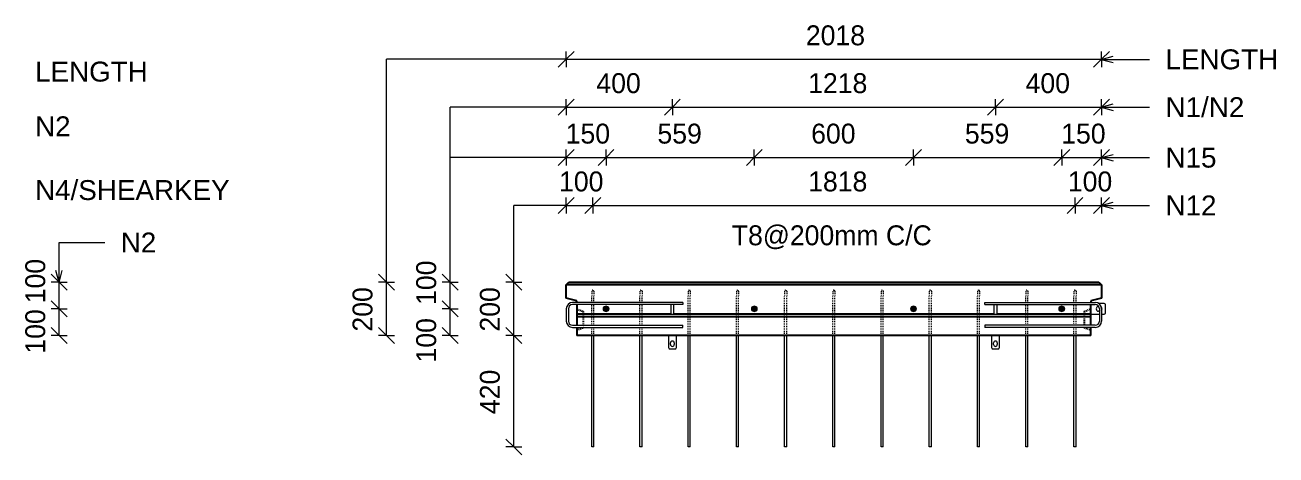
# Model space of a CAD drawing. Header units: millimetres. Extents: x -2992 to 10800, y 1067 to 19104.
# Drawn here: x 4139 to 8855, y 17485 to 19104 of the extents above; entities that cross this region are included whole.
import ezdxf

# ---------------------------------------------------------------- set-up
doc = ezdxf.new("R2010")
doc.units = ezdxf.units.MM
doc.linetypes.add('Dash', pattern=[6.36, 3.18, -3.18])
for name, color, linetype, lineweight in [('A-ANNO-DIMS', 211, 'Continuous', 9), ('A-ANNO-DIMS-30', 211, 'Continuous', 9), ('A-DETL-THIN', 151, 'Continuous', 18), ('A-GENM', 13, 'Continuous', 18), ('A-WALL', 113, 'Continuous', 25), ('A-WALL-HDLN', 110, 'Dash', 25), ('G-ANNO-TEXT', 231, 'Continuous', 9), ('S-RBAR', 171, 'Continuous', 18)]:
    doc.layers.add(name, color=color, linetype=linetype, lineweight=lineweight)
doc.styles.add('Arial_2', font='arial.ttf', dxfattribs={"height": 75})
doc.styles.add('Nirmala UI Semilight_4', font='NirmalaS.ttf', dxfattribs={"height": 75})
doc.dimstyles.new('Arrow_Filled_-_2_5_NI_UI_3', dxfattribs={"dimscale": 304.8, "dimtxt": 78.552296, "dimasz": 0.19685, "dimexe": 0.098425, "dimexo": 0.0625, "dimgap": 0.098425, "dimtad": 1, "dimdec": 0, "dimzin": 0, "dimdsep": 46, "dimtxsty": 'Nirmala UI Semilight_4', "dimblk1": 'OBLIQUE', "dimblk2": 'OBLIQUE', "dimsah": 1, "dimcen": 0.09, "dimazin": 0, "dimtfac": 1, "dimtdec": 4, "dimtix": 1, "dimtmove": 0, "dimatfit": 3, "dimfxl": 0.098425, "dimfxlon": 1, "dimtvp": 1, "dimtolj": 1, "dimtzin": 0, "dimarcsym": 2})
doc.dimstyles.new('Arrow_Filled_-_2_5_NI_UI_4', dxfattribs={"dimscale": 304.8, "dimtxt": 78.552296, "dimasz": 0.19685, "dimexe": 0.098425, "dimexo": 0.0625, "dimgap": 0.098425, "dimtad": 1, "dimdec": 0, "dimzin": 0, "dimdsep": 46, "dimtxsty": 'Nirmala UI Semilight_4', "dimblk1": 'OBLIQUE', "dimblk2": 'OBLIQUE', "dimsah": 1, "dimcen": 0.09, "dimazin": 0, "dimtfac": 1, "dimtdec": 4, "dimtix": 1, "dimtmove": 2, "dimatfit": 3, "dimfxl": 0.098425, "dimfxlon": 1, "dimtvp": 1, "dimtolj": 1, "dimtzin": 0, "dimarcsym": 2})

# ---------------------------------------------------------------- blocks, each defined once
blk = doc.blocks.new('RR spread anchor face based - RR-SA-4_0-240-1726833-Elevation Top1')
at = {"layer": 'A-GENM'}
for p, q in [((11269.8, 18051.4), (11269.8, 18015.4)), ((11269.8, 18015.4), (11281.8, 18015.4)), ((11281.8, 18015.4), (11281.8, 18051.4))]:
    blk.add_line(p, q, dxfattribs=at)
blk = doc.blocks.new('RR spread anchor face based - RR-SA-2_5-150-1726819-Elevation Top1')
at = {"layer": 'A-GENM'}
for p, q in [((11260.8, 17935.4), (11260.8, 17890.4)), ((11290.8, 17890.4), (11290.8, 17935.4)), ((11260.8, 17890.4), (11263.3, 17885.4)), ((11263.3, 17885.4), (11288.3, 17885.4)), ((11268.8, 17900.9), (11268.8, 17906.9)), ((11282.8, 17906.9), (11282.8, 17900.9)), ((11288.3, 17885.4), (11290.8, 17890.4))]:
    blk.add_line(p, q, dxfattribs=at)
for centre, start, end in [((11275.8, 17906.9), 0, 180), ((11275.8, 17900.9), 180, 0)]:
    blk.add_arc(centre, 7, start, end, dxfattribs=at)
blk = doc.blocks.new('RR spread anchor face based - RR-SA-3_0-200-1726827-Elevation Top1')
at = {"layer": 'A-GENM'}
for p, q in [((12853.8, 18015.4), (12885.8, 18015.4)), ((12882.5, 18044.4), (12882.9, 18044.4)), ((12885.8, 18026.4), (12882.5, 18026.4)), ((12903.8, 18055.4), (12882.8, 18055.4)), ((12893.8, 18015.4), (12903.8, 18015.4)), ((12908.8, 18052.9), (12903.8, 18055.4)), ((12903.8, 18015.4), (12908.8, 18017.9)), ((12908.8, 18017.9), (12908.8, 18052.9))]:
    blk.add_line(p, q, dxfattribs=at)
for centre, start, end in [((12882.5, 18035.4), 90, 270), ((12886.5, 18035.4), 324.8077, 43.7744)]:
    blk.add_arc(centre, 9, start, end, dxfattribs=at)
blk = doc.blocks.new('DIMBLOCK20-Elevation Top')
at = {"layer": 'A-ANNO-DIMS-30'}
for p, q in [((4267.8, 18035.4), (4237.8, 18065.4)), ((4267.8, 18035.4), (4237.8, 18035.4)), ((4267.8, 17935.4), (4267.8, 18035.4)), ((4267.8, 18035.4), (4297.8, 18005.4)), ((4267.8, 18035.4), (4297.8, 18035.4)), ((4267.8, 17935.4), (4237.8, 17965.4)), ((4267.8, 17935.4), (4237.8, 17935.4)), ((4267.8, 17935.4), (4297.8, 17905.4)), ((4267.8, 17935.4), (4297.8, 17935.4))]:
    blk.add_line(p, q, dxfattribs=at)
at = {"layer": 'A-ANNO-DIMS-30', "color": 0, "insert": (4139.9, 17866.6), "char_height": 75, "width": 185.098, "attachment_point": 1, "rotation": 90, "line_spacing_factor": 1.142579, "style": 'Nirmala UI Semilight_4'}
blk.add_mtext('100', dxfattribs=at)
blk = doc.blocks.new('_Oblique')
at = {"color": 0, "linetype": 'ByBlock', "lineweight": -2}
blk.add_line((-0.5, -0.5), (0.5, 0.5), dxfattribs=at)
blk = doc.blocks.new('DIMBLOCK21-Elevation Top')
at = {"layer": 'A-ANNO-DIMS-30'}
for p, q in [((4267.8, 18135.4), (4237.8, 18165.4)), ((4267.8, 18135.4), (4237.8, 18135.4)), ((4267.8, 18035.4), (4267.8, 18135.4)), ((4267.8, 18135.4), (4297.8, 18105.4)), ((4267.8, 18135.4), (4297.8, 18135.4)), ((4267.8, 18035.4), (4237.8, 18065.4)), ((4267.8, 18035.4), (4237.8, 18035.4)), ((4267.8, 18035.4), (4297.8, 18005.4)), ((4267.8, 18035.4), (4297.8, 18035.4))]:
    blk.add_line(p, q, dxfattribs=at)
at = {"layer": 'A-ANNO-DIMS-30', "color": 0, "insert": (4139.9, 18056.2), "char_height": 75, "width": 185.098, "attachment_point": 1, "rotation": 90, "line_spacing_factor": 1.142579, "style": 'Nirmala UI Semilight_4'}
blk.add_mtext('100', dxfattribs=at)
blk = doc.blocks.new('DIMBLOCK22-Elevation Top1')
at = {"layer": 'A-ANNO-DIMS-30'}
for p, q in [((6179.1, 18974.7), (6209.1, 19004.7)), ((6179.1, 18974.7), (6179.1, 19004.7)), ((8197.1, 18974.7), (8227.1, 19004.7)), ((8197.1, 18974.7), (8197.1, 19004.7)), ((6179.1, 18974.7), (6149.1, 18944.7)), ((6179.1, 18974.7), (8197.1, 18974.7)), ((6179.1, 18974.7), (6179.1, 18944.7)), ((8197.1, 18974.7), (8167.1, 18944.7)), ((8197.1, 18974.7), (8197.1, 18944.7))]:
    blk.add_line(p, q, dxfattribs=at)
at = {"layer": 'A-ANNO-DIMS-30', "color": 0, "insert": (7082.4, 19102.5), "char_height": 75, "width": 253.653, "attachment_point": 1, "line_spacing_factor": 1.142579, "style": 'Nirmala UI Semilight_4'}
blk.add_mtext('2018', dxfattribs=at)
blk = doc.blocks.new('DIMBLOCK23-Elevation Top1')
at = {"layer": 'A-ANNO-DIMS-30'}
for p, q in [((6179.1, 18794.7), (6209.1, 18824.7)), ((6179.1, 18794.7), (6179.1, 18824.7)), ((6579.1, 18794.7), (6609.1, 18824.7)), ((6579.1, 18794.7), (6579.1, 18824.7)), ((6179.1, 18794.7), (6149.1, 18764.7)), ((6179.1, 18794.7), (6579.1, 18794.7)), ((6179.1, 18794.7), (6179.1, 18764.7)), ((6579.1, 18794.7), (6549.1, 18764.7)), ((6579.1, 18794.7), (6579.1, 18764.7))]:
    blk.add_line(p, q, dxfattribs=at)
at = {"layer": 'A-ANNO-DIMS-30', "color": 0, "insert": (6292.7, 18922.5), "char_height": 75, "width": 207.378, "attachment_point": 1, "line_spacing_factor": 1.142579, "style": 'Nirmala UI Semilight_4'}
blk.add_mtext('400', dxfattribs=at)
blk = doc.blocks.new('DIMBLOCK24-Elevation Top1')
at = {"layer": 'A-ANNO-DIMS-30'}
for p, q in [((6579.1, 18794.7), (6609.1, 18824.7)), ((6579.1, 18794.7), (6579.1, 18824.7)), ((7797.1, 18794.7), (7827.1, 18824.7)), ((7797.1, 18794.7), (7797.1, 18824.7)), ((6579.1, 18794.7), (6549.1, 18764.7)), ((6579.1, 18794.7), (7797.1, 18794.7)), ((6579.1, 18794.7), (6579.1, 18764.7)), ((7797.1, 18794.7), (7767.1, 18764.7)), ((7797.1, 18794.7), (7797.1, 18764.7))]:
    blk.add_line(p, q, dxfattribs=at)
at = {"layer": 'A-ANNO-DIMS-30', "color": 0, "insert": (7091, 18922.5), "char_height": 75, "width": 233.086, "attachment_point": 1, "line_spacing_factor": 1.142579, "style": 'Nirmala UI Semilight_4'}
blk.add_mtext('1218', dxfattribs=at)
blk = doc.blocks.new('DIMBLOCK25-Elevation Top1')
at = {"layer": 'A-ANNO-DIMS-30'}
for p, q in [((7797.1, 18794.7), (7827.1, 18824.7)), ((7797.1, 18794.7), (7797.1, 18824.7)), ((8197.1, 18794.7), (8227.1, 18824.7)), ((8197.1, 18794.7), (8197.1, 18824.7)), ((7797.1, 18794.7), (7767.1, 18764.7)), ((7797.1, 18794.7), (8197.1, 18794.7)), ((7797.1, 18794.7), (7797.1, 18764.7)), ((8197.1, 18794.7), (8167.1, 18764.7)), ((8197.1, 18794.7), (8197.1, 18764.7))]:
    blk.add_line(p, q, dxfattribs=at)
at = {"layer": 'A-ANNO-DIMS-30', "color": 0, "insert": (7910.7, 18922.5), "char_height": 75, "width": 207.378, "attachment_point": 1, "line_spacing_factor": 1.142579, "style": 'Nirmala UI Semilight_4'}
blk.add_mtext('400', dxfattribs=at)
blk = doc.blocks.new('DIMBLOCK26-Elevation Top1')
at = {"layer": 'A-ANNO-DIMS-30'}
for p, q in [((6179.1, 18604.7), (6209.1, 18634.7)), ((6179.1, 18604.7), (6179.1, 18634.7)), ((6329.1, 18604.7), (6359.1, 18634.7)), ((6329.1, 18604.7), (6329.1, 18634.7)), ((6179.1, 18604.7), (6149.1, 18574.7)), ((6179.1, 18604.7), (6329.1, 18604.7)), ((6179.1, 18604.7), (6179.1, 18574.7)), ((6329.1, 18604.7), (6299.1, 18574.7)), ((6329.1, 18604.7), (6329.1, 18574.7))]:
    blk.add_line(p, q, dxfattribs=at)
at = {"layer": 'A-ANNO-DIMS-30', "color": 0, "insert": (6177, 18732.5), "char_height": 75, "width": 185.098, "attachment_point": 1, "line_spacing_factor": 1.142579, "style": 'Nirmala UI Semilight_4'}
blk.add_mtext('150', dxfattribs=at)
blk = doc.blocks.new('DIMBLOCK27-Elevation Top1')
at = {"layer": 'A-ANNO-DIMS-30'}
for p, q in [((6329.1, 18604.7), (6359.1, 18634.7)), ((6329.1, 18604.7), (6329.1, 18634.7)), ((6888.1, 18604.7), (6918.1, 18634.7)), ((6888.1, 18604.7), (6888.1, 18634.7)), ((6329.1, 18604.7), (6299.1, 18574.7)), ((6329.1, 18604.7), (6888.1, 18604.7)), ((6329.1, 18604.7), (6329.1, 18574.7)), ((6888.1, 18604.7), (6858.1, 18574.7)), ((6888.1, 18604.7), (6888.1, 18574.7))]:
    blk.add_line(p, q, dxfattribs=at)
at = {"layer": 'A-ANNO-DIMS-30', "color": 0, "insert": (6522.9, 18732.5), "char_height": 75, "width": 205.664, "attachment_point": 1, "line_spacing_factor": 1.142579, "style": 'Nirmala UI Semilight_4'}
blk.add_mtext('559', dxfattribs=at)
blk = doc.blocks.new('DIMBLOCK28-Elevation Top1')
at = {"layer": 'A-ANNO-DIMS-30'}
for p, q in [((6888.1, 18604.7), (6918.1, 18634.7)), ((6888.1, 18604.7), (6888.1, 18634.7)), ((7488.1, 18604.7), (7518.1, 18634.7)), ((7488.1, 18604.7), (7488.1, 18634.7)), ((6888.1, 18604.7), (6858.1, 18574.7)), ((6888.1, 18604.7), (7488.1, 18604.7)), ((6888.1, 18604.7), (6888.1, 18574.7)), ((7488.1, 18604.7), (7458.1, 18574.7)), ((7488.1, 18604.7), (7488.1, 18574.7))]:
    blk.add_line(p, q, dxfattribs=at)
at = {"layer": 'A-ANNO-DIMS-30', "color": 0, "insert": (7102.4, 18732.5), "char_height": 75, "width": 205.664, "attachment_point": 1, "line_spacing_factor": 1.142579, "style": 'Nirmala UI Semilight_4'}
blk.add_mtext('600', dxfattribs=at)
blk = doc.blocks.new('DIMBLOCK29-Elevation Top1')
at = {"layer": 'A-ANNO-DIMS-30'}
for p, q in [((7488.1, 18604.7), (7518.1, 18634.7)), ((7488.1, 18604.7), (7488.1, 18634.7)), ((8047.1, 18604.7), (8077.1, 18634.7)), ((8047.1, 18604.7), (8047.1, 18634.7)), ((7488.1, 18604.7), (7458.1, 18574.7)), ((7488.1, 18604.7), (8047.1, 18604.7)), ((7488.1, 18604.7), (7488.1, 18574.7)), ((8047.1, 18604.7), (8017.1, 18574.7)), ((8047.1, 18604.7), (8047.1, 18574.7))]:
    blk.add_line(p, q, dxfattribs=at)
at = {"layer": 'A-ANNO-DIMS-30', "color": 0, "insert": (7681.9, 18732.5), "char_height": 75, "width": 205.664, "attachment_point": 1, "line_spacing_factor": 1.142579, "style": 'Nirmala UI Semilight_4'}
blk.add_mtext('559', dxfattribs=at)
blk = doc.blocks.new('DIMBLOCK30-Elevation Top1')
at = {"layer": 'A-ANNO-DIMS-30'}
for p, q in [((8047.1, 18604.7), (8077.1, 18634.7)), ((8047.1, 18604.7), (8047.1, 18634.7)), ((8197.1, 18604.7), (8227.1, 18634.7)), ((8197.1, 18604.7), (8197.1, 18634.7)), ((8047.1, 18604.7), (8017.1, 18574.7)), ((8047.1, 18604.7), (8197.1, 18604.7)), ((8047.1, 18604.7), (8047.1, 18574.7)), ((8197.1, 18604.7), (8167.1, 18574.7)), ((8197.1, 18604.7), (8197.1, 18574.7))]:
    blk.add_line(p, q, dxfattribs=at)
at = {"layer": 'A-ANNO-DIMS-30', "color": 0, "insert": (8045, 18732.5), "char_height": 75, "width": 185.098, "attachment_point": 1, "line_spacing_factor": 1.142579, "style": 'Nirmala UI Semilight_4'}
blk.add_mtext('150', dxfattribs=at)
blk = doc.blocks.new('DIMBLOCK31-Elevation Top1')
at = {"layer": 'A-ANNO-DIMS-30'}
for p, q in [((5501.4, 18135.4), (5471.4, 18165.4)), ((5501.4, 18135.4), (5471.4, 18135.4)), ((5501.4, 17935.4), (5501.4, 18135.4)), ((5501.4, 18135.4), (5531.4, 18105.4)), ((5501.4, 18135.4), (5531.4, 18135.4)), ((5501.4, 17935.4), (5471.4, 17965.4)), ((5501.4, 17935.4), (5471.4, 17935.4)), ((5501.4, 17935.4), (5531.4, 17905.4)), ((5501.4, 17935.4), (5531.4, 17935.4))]:
    blk.add_line(p, q, dxfattribs=at)
at = {"layer": 'A-ANNO-DIMS-30', "color": 0, "insert": (5373.5, 17949.7), "char_height": 75, "width": 205.664, "attachment_point": 1, "rotation": 90, "line_spacing_factor": 1.142579, "style": 'Nirmala UI Semilight_4'}
blk.add_mtext('200', dxfattribs=at)
blk = doc.blocks.new('DIMBLOCK32-Elevation Top1')
at = {"layer": 'A-ANNO-DIMS-30'}
for p, q in [((5741.4, 18035.4), (5711.4, 18065.4)), ((5741.4, 18035.4), (5711.4, 18035.4)), ((5741.4, 17935.4), (5741.4, 18035.4)), ((5741.4, 18035.4), (5771.4, 18005.4)), ((5741.4, 18035.4), (5771.4, 18035.4)), ((5741.4, 17935.4), (5711.4, 17965.4)), ((5741.4, 17935.4), (5711.4, 17935.4)), ((5741.4, 17935.4), (5771.4, 17905.4)), ((5741.4, 17935.4), (5771.4, 17935.4))]:
    blk.add_line(p, q, dxfattribs=at)
at = {"layer": 'A-ANNO-DIMS-30', "color": 0, "insert": (5613.5, 17833.3), "char_height": 75, "width": 185.098, "attachment_point": 1, "rotation": 90, "line_spacing_factor": 1.142579, "style": 'Nirmala UI Semilight_4'}
blk.add_mtext('100', dxfattribs=at)
blk = doc.blocks.new('DIMBLOCK33-Elevation Top1')
at = {"layer": 'A-ANNO-DIMS-30'}
for p, q in [((5741.4, 18135.4), (5711.4, 18165.4)), ((5741.4, 18135.4), (5711.4, 18135.4)), ((5741.4, 18035.4), (5741.4, 18135.4)), ((5741.4, 18135.4), (5771.4, 18105.4)), ((5741.4, 18135.4), (5771.4, 18135.4)), ((5741.4, 18035.4), (5711.4, 18065.4)), ((5741.4, 18035.4), (5711.4, 18035.4)), ((5741.4, 18035.4), (5771.4, 18005.4)), ((5741.4, 18035.4), (5771.4, 18035.4))]:
    blk.add_line(p, q, dxfattribs=at)
at = {"layer": 'A-ANNO-DIMS-30', "color": 0, "insert": (5613.5, 18050), "char_height": 75, "width": 185.098, "attachment_point": 1, "rotation": 90, "line_spacing_factor": 1.142579, "style": 'Nirmala UI Semilight_4'}
blk.add_mtext('100', dxfattribs=at)
blk = doc.blocks.new('DIMBLOCK34-Elevation Top1')
at = {"layer": 'A-ANNO-DIMS-30'}
for p, q in [((6179.1, 18424.7), (6209.1, 18454.7)), ((6179.1, 18424.7), (6179.1, 18454.7)), ((6279.1, 18424.7), (6309.1, 18454.7)), ((6279.1, 18424.7), (6279.1, 18454.7)), ((6179.1, 18424.7), (6149.1, 18394.7)), ((6179.1, 18424.7), (6279.1, 18424.7)), ((6179.1, 18424.7), (6179.1, 18394.7)), ((6279.1, 18424.7), (6249.1, 18394.7)), ((6279.1, 18424.7), (6279.1, 18394.7))]:
    blk.add_line(p, q, dxfattribs=at)
at = {"layer": 'A-ANNO-DIMS-30', "color": 0, "insert": (6152, 18552.5), "char_height": 75, "width": 185.098, "attachment_point": 1, "line_spacing_factor": 1.142579, "style": 'Nirmala UI Semilight_4'}
blk.add_mtext('100', dxfattribs=at)
blk = doc.blocks.new('DIMBLOCK35-Elevation Top1')
at = {"layer": 'A-ANNO-DIMS-30'}
for p, q in [((6279.1, 18424.7), (6309.1, 18454.7)), ((6279.1, 18424.7), (6279.1, 18454.7)), ((8097.1, 18424.7), (8127.1, 18454.7)), ((8097.1, 18424.7), (8097.1, 18454.7)), ((6279.1, 18424.7), (6249.1, 18394.7)), ((6279.1, 18424.7), (8097.1, 18424.7)), ((6279.1, 18424.7), (6279.1, 18394.7)), ((8097.1, 18424.7), (8067.1, 18394.7)), ((8097.1, 18424.7), (8097.1, 18394.7))]:
    blk.add_line(p, q, dxfattribs=at)
at = {"layer": 'A-ANNO-DIMS-30', "color": 0, "char_height": 75, "attachment_point": 1, "line_spacing_factor": 1.142579, "style": 'Nirmala UI Semilight_4'}
for s, insert, width in [('1818', (7091, 18552.5), 233.086), ('T8@200mm C/C', (6803.2, 18349.7), 923.775)]:
    blk.add_mtext(s, dxfattribs=dict(at, insert=insert, width=width))
blk = doc.blocks.new('DIMBLOCK36-Elevation Top1')
at = {"layer": 'A-ANNO-DIMS-30'}
for p, q in [((8097.1, 18424.7), (8127.1, 18454.7)), ((8097.1, 18424.7), (8097.1, 18454.7)), ((8197.1, 18424.7), (8227.1, 18454.7)), ((8197.1, 18424.7), (8197.1, 18454.7)), ((8097.1, 18424.7), (8067.1, 18394.7)), ((8097.1, 18424.7), (8197.1, 18424.7)), ((8097.1, 18424.7), (8097.1, 18394.7)), ((8197.1, 18424.7), (8167.1, 18394.7)), ((8197.1, 18424.7), (8197.1, 18394.7))]:
    blk.add_line(p, q, dxfattribs=at)
at = {"layer": 'A-ANNO-DIMS-30', "color": 0, "insert": (8070, 18552.5), "char_height": 75, "width": 185.098, "attachment_point": 1, "line_spacing_factor": 1.142579, "style": 'Nirmala UI Semilight_4'}
blk.add_mtext('100', dxfattribs=at)
blk = doc.blocks.new('DIMBLOCK37-Elevation Top1')
at = {"layer": 'A-ANNO-DIMS-30'}
for p, q in [((5981.4, 17935.4), (5951.4, 17965.4)), ((5981.4, 17935.4), (5951.4, 17935.4)), ((5981.4, 17515.4), (5981.4, 17935.4)), ((5981.4, 17935.4), (6011.4, 17905.4)), ((5981.4, 17935.4), (6011.4, 17935.4)), ((5981.4, 17515.4), (5951.4, 17545.4)), ((5981.4, 17515.4), (5951.4, 17515.4)), ((5981.4, 17515.4), (6011.4, 17485.4)), ((5981.4, 17515.4), (6011.4, 17515.4))]:
    blk.add_line(p, q, dxfattribs=at)
at = {"layer": 'A-ANNO-DIMS-30', "color": 0, "insert": (5853.5, 17639), "char_height": 75, "width": 207.378, "attachment_point": 1, "rotation": 90, "line_spacing_factor": 1.142579, "style": 'Nirmala UI Semilight_4'}
blk.add_mtext('420', dxfattribs=at)
blk = doc.blocks.new('DIMBLOCK38-Elevation Top1')
at = {"layer": 'A-ANNO-DIMS-30'}
for p, q in [((5981.4, 18135.4), (5951.4, 18165.4)), ((5981.4, 18135.4), (5951.4, 18135.4)), ((5981.4, 17935.4), (5981.4, 18135.4)), ((5981.4, 18135.4), (6011.4, 18105.4)), ((5981.4, 18135.4), (6011.4, 18135.4)), ((5981.4, 17935.4), (5951.4, 17965.4)), ((5981.4, 17935.4), (5951.4, 17935.4)), ((5981.4, 17935.4), (6011.4, 17905.4)), ((5981.4, 17935.4), (6011.4, 17935.4))]:
    blk.add_line(p, q, dxfattribs=at)
at = {"layer": 'A-ANNO-DIMS-30', "color": 0, "insert": (5853.5, 17949.7), "char_height": 75, "width": 205.664, "attachment_point": 1, "rotation": 90, "line_spacing_factor": 1.142579, "style": 'Nirmala UI Semilight_4'}
blk.add_mtext('200', dxfattribs=at)

msp = doc.modelspace()

# ---------------------------------------------------------------- hatches: boundary and pattern name
at = {"layer": 'S-RBAR'}
for points in [[(6329.1, 18025.4), (6336.2, 18028.4), (6339.1, 18035.4), (6336.2, 18042.5), (6329.1, 18045.4), (6322, 18042.5), (6319.1, 18035.4), (6322, 18028.4)], [(6888.1, 18025.4), (6895.2, 18028.4), (6898.1, 18035.4), (6895.2, 18042.5), (6888.1, 18045.4), (6881, 18042.5), (6878.1, 18035.4), (6881, 18028.4)], [(7488.1, 18025.4), (7495.2, 18028.4), (7498.1, 18035.4), (7495.2, 18042.5), (7488.1, 18045.4), (7481, 18042.5), (7478.1, 18035.4), (7481, 18028.4)], [(8047.1, 18025.4), (8054.2, 18028.4), (8057.1, 18035.4), (8054.2, 18042.5), (8047.1, 18045.4), (8040, 18042.5), (8037.1, 18035.4), (8040, 18028.4)]]:
    msp.add_hatch(color=256, dxfattribs=at).paths.add_polyline_path(points)
h = msp.add_hatch(color=256, dxfattribs=at)
edge = h.paths.add_edge_path()
edge.add_arc((6329.1, 18035.4), 10, 0, 360)
h = msp.add_hatch(color=256, dxfattribs=at)
edge = h.paths.add_edge_path()
edge.add_arc((6888.1, 18035.4), 10, 0, 360)
h = msp.add_hatch(color=256, dxfattribs=at)
edge = h.paths.add_edge_path()
edge.add_arc((7488.1, 18035.4), 10, 0, 360)
h = msp.add_hatch(color=256, dxfattribs=at)
edge = h.paths.add_edge_path()
edge.add_arc((8047.1, 18035.4), 10, 0, 360)

# ---------------------------------------------------------------- linework, layer by layer
at = {"layer": 'A-DETL-THIN'}
for p, q in [((5501.4, 18135.4), (5501.4, 18974.7)), ((6179.1, 18974.7), (5501.4, 18974.7)), ((5741.4, 18135.4), (5741.4, 18794.7)), ((6179.1, 18794.7), (5741.4, 18794.7)), ((6179.1, 18604.7), (5741.4, 18604.7)), ((5981.4, 18135.4), (5981.4, 18424.7)), ((6179.1, 18424.7), (5981.4, 18424.7)), ((6275.1, 17515.4), (6275.9, 17515.4))]:
    msp.add_line(p, q, dxfattribs=at)
at = {"layer": 'A-WALL'}
for p, q in [((6179.1, 18125.4), (6189.1, 18135.4)), ((6179.1, 18075.4), (6179.1, 18125.4)), ((8197.1, 18125.4), (6179.1, 18125.4)), ((6189.1, 18135.4), (8187.1, 18135.4)), ((8187.1, 18135.4), (8197.1, 18125.4)), ((8197.1, 18125.4), (8197.1, 18075.4)), ((6219.1, 18065.4), (6179.1, 18075.4)), ((6219.1, 18059.4), (6219.1, 18065.4)), ((8197.1, 18075.4), (8157.1, 18065.4)), ((8157.1, 18065.4), (8157.1, 18059.4)), ((6219.1, 18051.4), (6219.1, 17973.4)), ((6573.1, 18015.4), (6219.1, 18015.4)), ((7791.1, 18015.4), (6585.1, 18015.4)), ((8157.1, 18015.4), (7803.1, 18015.4)), ((8157.1, 17973.4), (8157.1, 18051.4)), ((8157.1, 18005.4), (6219.1, 18005.4)), ((6219.1, 17965.4), (6219.1, 17935.4)), ((8157.1, 17935.4), (6219.1, 17935.4)), ((8157.1, 17935.4), (8157.1, 17965.4))]:
    msp.add_line(p, q, dxfattribs=at)
at = {"layer": 'A-WALL-HDLN'}
for p, q in [((6219.1, 18035.4), (6244.1, 18025.4)), ((6244.1, 18015.5), (6244.1, 18025.4)), ((6244.1, 18005.5), (6244.1, 18015.4)), ((8132.1, 18025.4), (8157, 18035.4)), ((8132.1, 18025.4), (8132.1, 18015.5)), ((8132.1, 18015.4), (8132.1, 18005.5)), ((6244.1, 17973.4), (6244.1, 18005.4)), ((8132.1, 18005.4), (8132.1, 17973.4)), ((6219.1, 17955.5), (6244.1, 17965.4)), ((8132.1, 17965.4), (8157, 17955.5))]:
    msp.add_line(p, q, dxfattribs=at)
at = {"layer": 'G-ANNO-TEXT', "color": 10}
for p, q in [((8196.2, 18974.6), (8241.2, 18986.7)), ((8196.2, 18974.6), (8241.2, 18962.6)), ((8196.2, 18974.6), (8378.2, 18974.6)), ((8196.2, 18794.6), (8241.2, 18806.7)), ((8196.2, 18794.6), (8241.2, 18782.6)), ((8196.2, 18794.6), (8378.2, 18794.6)), ((8196.2, 18604.6), (8241.2, 18616.7)), ((8196.2, 18604.6), (8241.2, 18592.6)), ((8196.2, 18604.6), (8378.2, 18604.6)), ((8196.2, 18424.6), (8241.2, 18436.7)), ((8196.2, 18424.6), (8241.2, 18412.6)), ((8196.2, 18424.6), (8378.2, 18424.6)), ((4267.1, 18285), (4439.6, 18285)), ((4267.1, 18135.1), (4267.1, 18285)), ((4267.1, 18135.1), (4255.1, 18180.1)), ((4267.1, 18135.1), (4279.2, 18180.1))]:
    msp.add_line(p, q, dxfattribs=at)
at = {"layer": 'S-RBAR', "linetype": 'Dash'}
for p, q in [((6275.1, 18101.4), (6275.1, 18081.4)), ((6275.1, 18059.4), (6275.1, 18081.4)), ((6283.1, 18101.4), (6283.1, 18081.4)), ((6283.1, 18059.4), (6283.1, 18081.4)), ((6456.9, 18101.4), (6456.9, 18081.4)), ((6456.9, 18059.4), (6456.9, 18081.4)), ((6464.9, 18101.4), (6464.9, 18081.4)), ((6464.9, 18059.4), (6464.9, 18081.4)), ((6638.7, 18101.4), (6638.7, 18081.4)), ((6638.7, 18015.5), (6638.7, 18081.4)), ((6646.7, 18101.4), (6646.7, 18081.4)), ((6646.7, 18015.5), (6646.7, 18081.4)), ((6820.5, 18101.4), (6820.5, 18081.4)), ((6820.5, 18015.5), (6820.5, 18081.4)), ((6828.5, 18101.4), (6828.5, 18081.4)), ((6828.5, 18015.5), (6828.5, 18081.4)), ((7002.3, 18101.4), (7002.3, 18081.4)), ((7002.3, 18015.5), (7002.3, 18081.4)), ((7010.3, 18101.4), (7010.3, 18081.4)), ((7010.3, 18015.5), (7010.3, 18081.4)), ((7184.1, 18101.4), (7184.1, 18081.4)), ((7184.1, 18015.5), (7184.1, 18081.4)), ((7192.1, 18101.4), (7192.1, 18081.4)), ((7192.1, 18015.5), (7192.1, 18081.4)), ((7365.9, 18101.4), (7365.9, 18081.4)), ((7365.9, 18015.5), (7365.9, 18081.4)), ((7373.9, 18101.4), (7373.9, 18081.4)), ((7373.9, 18015.5), (7373.9, 18081.4)), ((7547.7, 18101.4), (7547.7, 18081.4)), ((7547.7, 18015.5), (7547.7, 18081.4)), ((7555.7, 18101.4), (7555.7, 18081.4)), ((7555.7, 18015.5), (7555.7, 18081.4)), ((7729.5, 18101.4), (7729.5, 18081.4)), ((7729.5, 18015.5), (7729.5, 18081.4)), ((7737.5, 18101.4), (7737.5, 18081.4)), ((7737.5, 18015.5), (7737.5, 18081.4)), ((7911.3, 18101.4), (7911.3, 18081.4)), ((7911.3, 18059.4), (7911.3, 18081.4)), ((7919.3, 18101.4), (7919.3, 18081.4)), ((7919.3, 18059.4), (7919.3, 18081.4)), ((8093.1, 18101.4), (8093.1, 18081.4)), ((8093.1, 18059.4), (8093.1, 18081.4)), ((8101.1, 18101.4), (8101.1, 18081.4)), ((8101.1, 18059.4), (8101.1, 18081.4)), ((6275.1, 18015.5), (6275.1, 18051.4)), ((6275.1, 18005.5), (6275.1, 18015.4)), ((6283.1, 18015.5), (6283.1, 18051.4)), ((6283.1, 18005.5), (6283.1, 18015.4)), ((6456.9, 18015.5), (6456.9, 18051.4)), ((6456.9, 18005.5), (6456.9, 18015.4)), ((6464.9, 18015.5), (6464.9, 18051.4)), ((6464.9, 18005.5), (6464.9, 18015.4)), ((6638.7, 18005.5), (6638.7, 18015.4)), ((6646.7, 18005.5), (6646.7, 18015.4)), ((6820.5, 18005.5), (6820.5, 18015.4)), ((6828.5, 18005.5), (6828.5, 18015.4)), ((7002.3, 18005.5), (7002.3, 18015.4)), ((7010.3, 18005.5), (7010.3, 18015.4)), ((7184.1, 18005.5), (7184.1, 18015.4)), ((7192.1, 18005.5), (7192.1, 18015.4)), ((7365.9, 18005.5), (7365.9, 18015.4)), ((7373.9, 18005.5), (7373.9, 18015.4)), ((7547.7, 18005.5), (7547.7, 18015.4)), ((7555.7, 18005.5), (7555.7, 18015.4)), ((7729.5, 18005.5), (7729.5, 18015.4)), ((7737.5, 18005.5), (7737.5, 18015.4)), ((7911.3, 18015.5), (7911.3, 18051.4)), ((7911.3, 18005.5), (7911.3, 18015.4)), ((7919.3, 18015.5), (7919.3, 18051.4)), ((7919.3, 18005.5), (7919.3, 18015.4)), ((8093.1, 18015.5), (8093.1, 18051.4)), ((8093.1, 18005.5), (8093.1, 18015.4)), ((8101.1, 18015.5), (8101.1, 18051.4)), ((8101.1, 18005.5), (8101.1, 18015.4)), ((6275.1, 17973.4), (6275.1, 18005.4)), ((6283.1, 17973.4), (6283.1, 18005.4)), ((6456.9, 17973.4), (6456.9, 18005.4)), ((6464.9, 17973.4), (6464.9, 18005.4)), ((6638.7, 17935.5), (6638.7, 18005.4)), ((6646.7, 17935.5), (6646.7, 18005.4)), ((6820.5, 17935.5), (6820.5, 18005.4)), ((6828.5, 17935.5), (6828.5, 18005.4)), ((7002.3, 17935.5), (7002.3, 18005.4)), ((7010.3, 17935.5), (7010.3, 18005.4)), ((7184.1, 17935.5), (7184.1, 18005.4)), ((7192.1, 17935.5), (7192.1, 18005.4)), ((7365.9, 17935.5), (7365.9, 18005.4)), ((7373.9, 17935.5), (7373.9, 18005.4)), ((7547.7, 17935.5), (7547.7, 18005.4)), ((7555.7, 17935.5), (7555.7, 18005.4)), ((7729.5, 17935.5), (7729.5, 18005.4)), ((7737.5, 17935.5), (7737.5, 18005.4)), ((7911.3, 17973.4), (7911.3, 18005.4)), ((7919.3, 17973.4), (7919.3, 18005.4)), ((8093.1, 17973.4), (8093.1, 18005.4)), ((8101.1, 17973.4), (8101.1, 18005.4)), ((6275.1, 17935.5), (6275.1, 17965.4)), ((6283.1, 17935.5), (6283.1, 17965.4)), ((6456.9, 17935.5), (6456.9, 17965.4)), ((6464.9, 17935.5), (6464.9, 17965.4)), ((7911.3, 17935.5), (7911.3, 17965.4)), ((7919.3, 17935.5), (7919.3, 17965.4)), ((8093.1, 17935.5), (8093.1, 17965.4)), ((8101.1, 17935.5), (8101.1, 17965.4))]:
    msp.add_line(p, q, dxfattribs=at)
at = {"layer": 'S-RBAR'}
for p, q in [((6179.1, 18035.4), (6179.1, 17989.4)), ((6187.1, 18035.4), (6187.1, 17989.4)), ((6619.1, 18059.4), (6203.1, 18059.4)), ((6619.1, 18051.4), (6203.1, 18051.4)), ((6322, 18042.5), (6319.1, 18035.4)), ((6319.1, 18035.4), (6322, 18028.4)), ((6329.1, 18045.4), (6322, 18042.5)), ((6322, 18028.4), (6329.1, 18025.4)), ((6336.2, 18042.5), (6329.1, 18045.4)), ((6329.1, 18025.4), (6336.2, 18028.4)), ((6339.1, 18035.4), (6336.2, 18042.5)), ((6336.2, 18028.4), (6339.1, 18035.4)), ((6619.1, 18059.4), (6619.1, 18051.4)), ((6881, 18042.5), (6878.1, 18035.4)), ((6878.1, 18035.4), (6881, 18028.4)), ((6888.1, 18045.4), (6881, 18042.5)), ((6881, 18028.4), (6888.1, 18025.4)), ((6895.2, 18042.5), (6888.1, 18045.4)), ((6888.1, 18025.4), (6895.2, 18028.4)), ((6898.1, 18035.4), (6895.2, 18042.5)), ((6895.2, 18028.4), (6898.1, 18035.4)), ((7481, 18042.5), (7478.1, 18035.4)), ((7478.1, 18035.4), (7481, 18028.4)), ((7488.1, 18045.4), (7481, 18042.5)), ((7481, 18028.4), (7488.1, 18025.4)), ((7495.2, 18042.5), (7488.1, 18045.4)), ((7488.1, 18025.4), (7495.2, 18028.4)), ((7498.1, 18035.4), (7495.2, 18042.5)), ((7495.2, 18028.4), (7498.1, 18035.4)), ((7757.1, 18059.4), (8173.1, 18059.4)), ((7757.1, 18051.4), (7757.1, 18059.4)), ((7757.1, 18051.4), (8173.1, 18051.4)), ((8040, 18042.5), (8037.1, 18035.4)), ((8037.1, 18035.4), (8040, 18028.4)), ((8047.1, 18045.4), (8040, 18042.5)), ((8040, 18028.4), (8047.1, 18025.4)), ((8054.2, 18042.5), (8047.1, 18045.4)), ((8047.1, 18025.4), (8054.2, 18028.4)), ((8057.1, 18035.4), (8054.2, 18042.5)), ((8054.2, 18028.4), (8057.1, 18035.4)), ((8189.1, 18035.4), (8189.1, 17989.4)), ((8197.1, 18035.4), (8197.1, 17989.4)), ((6203.1, 17973.4), (6619.1, 17973.4)), ((6619.1, 17965.4), (6619.1, 17973.4)), ((8173.1, 17973.4), (7757.1, 17973.4)), ((7757.1, 17973.4), (7757.1, 17965.4)), ((6203.1, 17965.4), (6619.1, 17965.4)), ((6275.1, 17515.4), (6275.1, 17935.4)), ((6283.1, 17515.4), (6283.1, 17935.4)), ((6456.9, 17515.4), (6456.9, 17935.4)), ((6464.9, 17515.4), (6464.9, 17935.4)), ((6638.7, 17515.4), (6638.7, 17935.4)), ((6646.7, 17515.4), (6646.7, 17935.4)), ((6820.5, 17515.4), (6820.5, 17935.4)), ((6828.5, 17515.4), (6828.5, 17935.4)), ((7002.3, 17515.4), (7002.3, 17935.4)), ((7010.3, 17515.4), (7010.3, 17935.4)), ((7184.1, 17515.4), (7184.1, 17935.4)), ((7192.1, 17515.4), (7192.1, 17935.4)), ((7365.9, 17515.4), (7365.9, 17935.4)), ((7373.9, 17515.4), (7373.9, 17935.4)), ((7547.7, 17515.4), (7547.7, 17935.4)), ((7555.7, 17515.4), (7555.7, 17935.4)), ((7729.5, 17515.4), (7729.5, 17935.4)), ((7737.5, 17515.4), (7737.5, 17935.4)), ((8173.1, 17965.4), (7757.1, 17965.4)), ((7911.3, 17515.4), (7911.3, 17935.4)), ((7919.3, 17515.4), (7919.3, 17935.4)), ((8093.1, 17515.4), (8093.1, 17935.4)), ((8101.1, 17515.4), (8101.1, 17935.4)), ((6283.1, 17515.4), (6275.1, 17515.4)), ((6464.9, 17515.4), (6456.9, 17515.4)), ((6646.7, 17515.4), (6638.7, 17515.4)), ((6828.5, 17515.4), (6820.5, 17515.4)), ((7010.3, 17515.4), (7002.3, 17515.4)), ((7192.1, 17515.4), (7184.1, 17515.4)), ((7373.9, 17515.4), (7365.9, 17515.4)), ((7555.7, 17515.4), (7547.7, 17515.4)), ((7737.5, 17515.4), (7729.5, 17515.4)), ((7919.3, 17515.4), (7911.3, 17515.4)), ((8101.1, 17515.4), (8093.1, 17515.4))]:
    msp.add_line(p, q, dxfattribs=at)
for centre in [(6329.1, 18035.4), (6888.1, 18035.4), (7488.1, 18035.4), (8047.1, 18035.4)]:
    msp.add_circle(centre, 10, dxfattribs=at)
at = {"layer": 'S-RBAR', "linetype": 'Dash'}
for centre in [(6279.1, 18101.4), (6460.9, 18101.4), (6642.7, 18101.4), (6824.5, 18101.4), (7006.3, 18101.4), (7188.1, 18101.4), (7369.9, 18101.4), (7551.7, 18101.4), (7733.5, 18101.4), (7915.3, 18101.4), (8097.1, 18101.4)]:
    msp.add_arc(centre, 4, 0, 180, dxfattribs=at)
at = {"layer": 'S-RBAR'}
for centre, radius, start, end in [((6203.1, 18035.4), 24, 90, 180), ((6203.1, 18035.4), 16, 90, 180), ((8173.1, 18035.4), 24, 0, 90), ((8173.1, 18035.4), 16, 0, 90), ((6203.1, 17989.4), 24, 180, 270), ((6203.1, 17989.4), 16, 180, 270), ((8173.1, 17989.4), 16, 270, 0), ((8173.1, 17989.4), 24, 270, 360)]:
    msp.add_arc(centre, radius, start, end, dxfattribs=at)

# ---------------------------------------------------------------- block references
at = {"layer": 'A-GENM'}
for name, p in [('RR spread anchor face based - RR-SA-4_0-240-1726833-Elevation Top1', (-4696.7, 0)), ('RR spread anchor face based - RR-SA-4_0-240-1726833-Elevation Top1', (-3478.7, 0)), ('RR spread anchor face based - RR-SA-3_0-200-1726827-Elevation Top1', (-4696.7, 0)), ('RR spread anchor face based - RR-SA-2_5-150-1726819-Elevation Top1', (-4696.7, 0)), ('RR spread anchor face based - RR-SA-2_5-150-1726819-Elevation Top1', (-3478.7, 0))]:
    msp.add_blockref(name, p, dxfattribs=at)

# ---------------------------------------------------------------- texts
at = {"layer": 'G-ANNO-TEXT', "color": 7, "char_height": 75, "attachment_point": 1, "style": 'Arial_2'}
for s, insert, width in [('LENGTH', (8438.2, 19012.1), 514.683), ('LENGTH', (4176.6, 18965.9), 514.683), ('N1/N2', (8438.2, 18832.1), 358.354), ('N2', (4176.6, 18760), 161.139), ('N15', (8438.2, 18642.1), 230.886), ('N4/SHEARKEY', (4176.6, 18520), 885.063), ('N12', (8438.2, 18462.1), 230.886), ('N2', (4499.6, 18322.5), 161.139)]:
    msp.add_mtext(s, dxfattribs=dict(at, insert=insert, width=width))

# ---------------------------------------------------------------- dimensions: what is measured, and where the dimension line sits
at = {"layer": 'A-ANNO-DIMS'}
for base, p1, p2, override, picture, middle in [((8197.1, 18974.7), (6179.1, 18944.7), (8197.1, 18944.7), {"dimpost": '<>', "dimfxl": 2018}, 'DIMBLOCK22-Elevation Top1', (7188.1, 19043.7)), ((6579.1, 18794.7), (6179.1, 18764.7), (6579.1, 18764.7), {"dimpost": '<>', "dimfxl": 400}, 'DIMBLOCK23-Elevation Top1', (6379.1, 18863.5)), ((7797.1, 18794.7), (6579.1, 18764.7), (7797.1, 18764.7), {"dimpost": '<>', "dimfxl": 1218}, 'DIMBLOCK24-Elevation Top1', (7188.1, 18863.6)), ((8197.1, 18794.7), (7797.1, 18764.7), (8197.1, 18764.7), {"dimpost": '<>', "dimfxl": 400}, 'DIMBLOCK25-Elevation Top1', (7997.1, 18863.5)), ((6329.1, 18604.7), (6179.1, 18574.7), (6329.1, 18574.7), {"dimpost": '<>', "dimfxl": 150}, 'DIMBLOCK26-Elevation Top1', (6254.1, 18673.7)), ((6888.1, 18604.7), (6329.1, 18574.7), (6888.1, 18574.7), {"dimpost": '<>', "dimfxl": 559}, 'DIMBLOCK27-Elevation Top1', (6608.6, 18673.5)), ((7488.1, 18604.7), (6888.1, 18574.7), (7488.1, 18574.7), {"dimpost": '<>', "dimfxl": 600}, 'DIMBLOCK28-Elevation Top1', (7188.1, 18673.5)), ((8047.1, 18604.7), (7488.1, 18574.7), (8047.1, 18574.7), {"dimpost": '<>', "dimfxl": 559}, 'DIMBLOCK29-Elevation Top1', (7767.6, 18673.5)), ((8197.1, 18604.7), (8047.1, 18574.7), (8197.1, 18574.7), {"dimpost": '<>', "dimfxl": 150}, 'DIMBLOCK30-Elevation Top1', (8122.1, 18673.7)), ((6279.1, 18424.7), (6179.1, 18394.7), (6279.1, 18394.7), {"dimpost": '<>', "dimfxl": 100}, 'DIMBLOCK34-Elevation Top1', (6229.1, 18493.7)), ((8197.1, 18424.7), (8097.1, 18394.7), (8197.1, 18394.7), {"dimpost": '<>', "dimfxl": 100}, 'DIMBLOCK36-Elevation Top1', (8147.1, 18493.7))]:
    dim = msp.add_linear_dim(base=base, p1=p1, p2=p2, dimstyle='Arrow_Filled_-_2_5_NI_UI_3', override=override, dxfattribs=at)
    dim.commit()
    dim.dimension.update_dxf_attribs({"geometry": picture, "text_midpoint": middle})
dim = msp.add_linear_dim(base=(8097.1, 18424.7), p1=(6279.1, 18394.7), p2=(8097.1, 18394.7), text='<>\\XT8@200mm C/C', dimstyle='Arrow_Filled_-_2_5_NI_UI_3', override={"dimpost": '<>', "dimfxl": 1818}, dxfattribs=at)
dim.commit()
dim.dimension.update_dxf_attribs({"geometry": 'DIMBLOCK35-Elevation Top1', "text_midpoint": (7188.1, 18424.7)})
for base, p1, p2, picture, middle in [((4267.8, 18135.4), (4237.8, 18035.4), (4237.8, 18135.4), 'DIMBLOCK21-Elevation Top', (4189.9, 18148.7)), ((5741.4, 18135.4), (5771.4, 18035.4), (5771.4, 18135.4), 'DIMBLOCK33-Elevation Top1', (5663.5, 18142.6)), ((4267.8, 18035.4), (4237.8, 17935.4), (4237.8, 18035.4), 'DIMBLOCK20-Elevation Top', (4189.9, 17959.1)), ((5741.4, 18035.4), (5771.4, 17935.4), (5771.4, 18035.4), 'DIMBLOCK32-Elevation Top1', (5663.5, 17925.8))]:
    dim = msp.add_linear_dim(base=base, p1=p1, p2=p2, angle=90, dimstyle='Arrow_Filled_-_2_5_NI_UI_4', override={"dimpost": '<>', "dimfxl": 100}, dxfattribs=at)
    dim.commit()
    dim.dimension.update_dxf_attribs({"geometry": picture, "text_midpoint": middle, "dimtype": 160, "text_rotation": 90})
for base, p1, p2, override, picture, middle in [((5501.4, 18135.4), (5531.4, 17935.4), (5531.4, 18135.4), {"dimpost": '<>', "dimfxl": 200}, 'DIMBLOCK31-Elevation Top1', (5432.6, 18035.4)), ((5981.4, 18135.4), (6011.4, 17935.4), (6011.4, 18135.4), {"dimpost": '<>', "dimfxl": 200}, 'DIMBLOCK38-Elevation Top1', (5912.6, 18035.4)), ((5981.4, 17935.4), (6011.4, 17515.4), (6011.4, 17935.4), {"dimpost": '<>', "dimfxl": 420}, 'DIMBLOCK37-Elevation Top1', (5912.6, 17725.4))]:
    dim = msp.add_linear_dim(base=base, p1=p1, p2=p2, angle=90, dimstyle='Arrow_Filled_-_2_5_NI_UI_3', override=override, dxfattribs=at)
    dim.commit()
    dim.dimension.update_dxf_attribs({"geometry": picture, "text_midpoint": middle})

doc.saveas('drawing.dxf')
